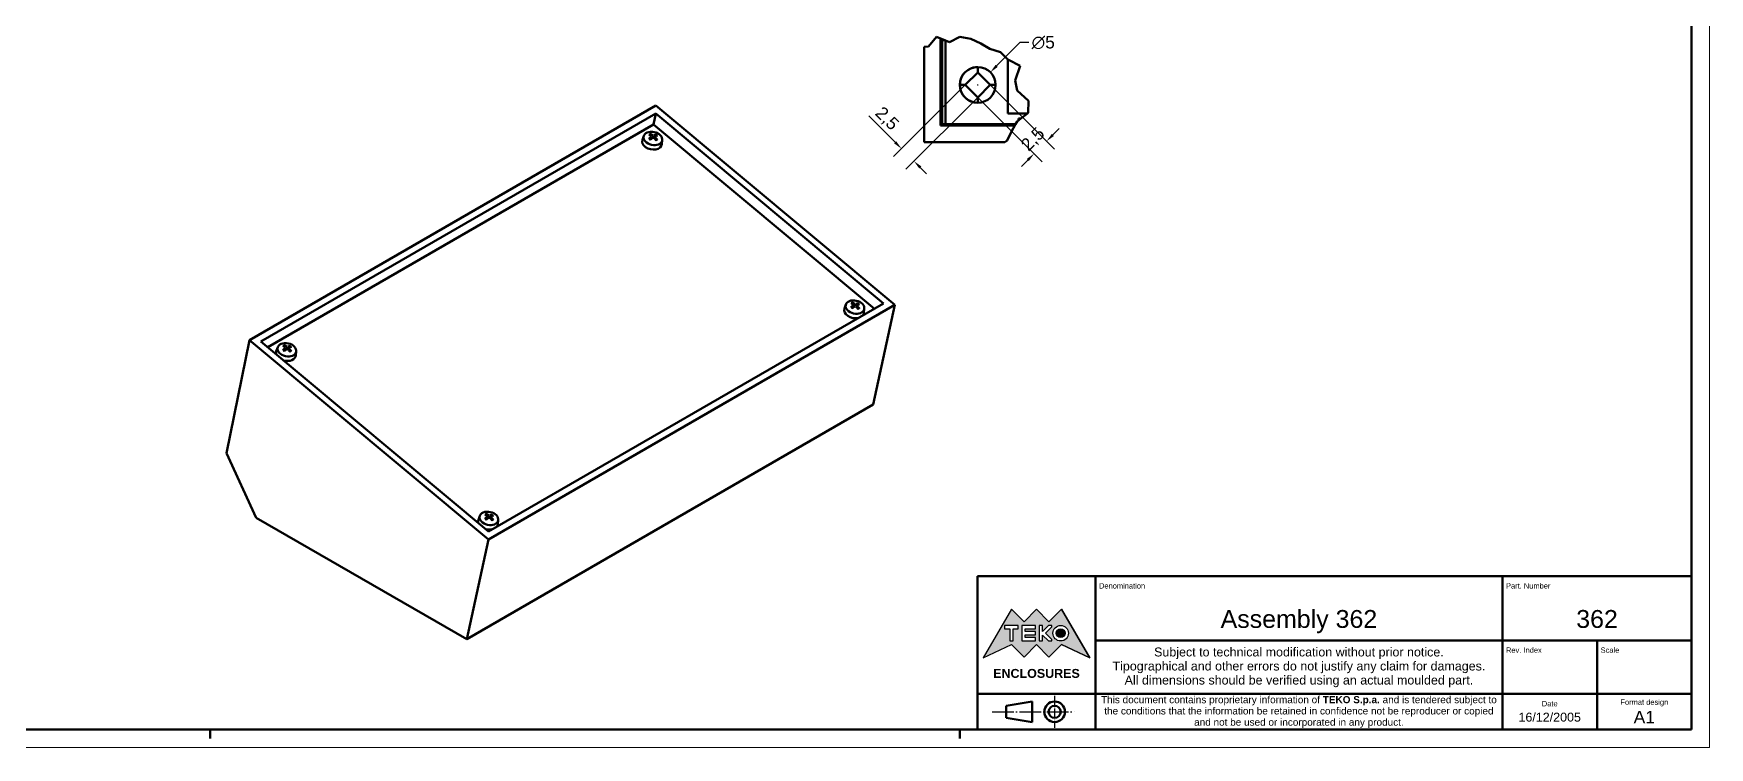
# Model space of a CAD drawing. Extents: x 0 to 841, y 0 to 594.
# Drawn here: x 371.6 to 841, y 0 to 200 of the extents above; entities that cross this region are included whole.
import ezdxf
from ezdxf.enums import TextEntityAlignment as Align

# ---------------------------------------------------------------- set-up
doc = ezdxf.new("R2010")
doc.units = 0
doc.linetypes.add('LONG_DASH_DOTTED', pattern=[0.3001, 0.2362, -0.0295, 0.0049, -0.0295])
doc.layers.get('0').update_dxf_attribs({"lineweight": 25})
for name, color, linetype, lineweight in [('Geometria schizzo(ISO)', 7, 'Continuous', 50), ('Linee di interruzione(ISO)', 179, 'Continuous', 50), ('Linee di simmetria(ISO)', 250, 'LONG_DASH_DOTTED', 25), ('Quote(ISO)', 7, 'Continuous', 25), ('Simboli(ISO)', 7, 'Continuous', 25), ('Spigoli tangenti visibili(ISO)', 251, 'Continuous', 30), ('Spigoli visibili(ISO)', 7, 'Continuous', 50), ('Tratteggio', 3, 'Continuous', 9)]:
    doc.layers.add(name, color=color, linetype=linetype, lineweight=lineweight)
doc.styles.add('DEFAULT-ISO~0', font='ARIAL.TTF')
doc.styles.get("Standard").update_dxf_attribs({"font": 'ARIAL.TTF'})
doc.styles.add('Tabella-ISO', font='ARIAL.TTF')
doc.dimstyles.new('DEFAULT-ISO-Metodo 1b', dxfattribs={"dimtxt": 3.5, "dimasz": 2.5, "dimexe": 3.175, "dimexo": 0, "dimgap": 0.762, "dimtad": 1, "dimtoh": 1, "dimrnd": 1e-08, "dimtxsty": 'DEFAULT-ISO~0', "dimcen": 0.09, "dimdle": 10, "dimclrd": 2, "dimclre": 2, "dimclrt": 6, "dimazin": 2, "dimtfac": 0.714286, "dimtofl": 0, "dimtmove": 0, "dimatfit": 3, "dimfxl": 0, "dimtolj": 1, "dimlwd": 25, "dimlwe": 25, "dimarcsym": 0})

# ---------------------------------------------------------------- blocks, each defined once
blk = doc.blocks.new('Cartigli Cartiglio particolare')
at = {"layer": 'Tratteggio'}
h = blk.add_hatch(color=7, dxfattribs=at)
edge = h.paths.add_edge_path(flags=0)
edge.add_arc((-181.38, 32.01), 2.17, 0, 360)
h.paths.add_polyline_path([(-191.3, 33.23), (-188.43, 33.23), (-188.43, 34.14), (-192.24, 34.14), (-192.24, 29.87), (-188.43, 29.87), (-188.43, 30.79), (-191.3, 30.79), (-191.3, 31.55), (-188.43, 31.55), (-188.43, 32.47), (-191.3, 32.47)], flags=0)
h.paths.add_polyline_path([(-183.85, 33.77), (-183.85, 34.14), (-184.77, 34.14), (-186.47, 32.5), (-186.47, 34.14), (-187.38, 34.14), (-187.38, 29.86), (-186.47, 29.86), (-186.47, 31.5), (-184.77, 29.86), (-183.85, 29.86), (-183.85, 30.23), (-185.63, 32)], flags=0)
h.paths.add_polyline_path([(-195.64, 29.87), (-194.73, 29.87), (-194.73, 33.23), (-193.28, 33.23), (-193.28, 34.14), (-197.09, 34.14), (-197.09, 33.23), (-195.64, 33.23)], flags=0)
h.paths.add_polyline_path([(-184.66, 25.28), (-181.16, 28.83), (-173.2, 25.14), (-181.16, 38.74), (-184.66, 35.17), (-188.15, 38.74), (-191.64, 35.17), (-195.14, 38.74), (-203.1, 25.14), (-195.14, 28.83), (-191.64, 25.28), (-188.15, 28.83)])
h = blk.add_hatch(color=7, dxfattribs=at)
edge = h.paths.add_edge_path()
edge.add_arc((-181.38, 32.01), 1.22, 0, 360)
for p, q in [((-195.14, 38.74), (-203.1, 25.14)), ((-191.64, 35.17), (-195.14, 38.74)), ((-188.15, 38.74), (-191.64, 35.17)), ((-184.66, 35.17), (-188.15, 38.74)), ((-181.16, 38.74), (-184.66, 35.17)), ((-173.2, 25.14), (-181.16, 38.74)), ((-193.28, 34.14), (-197.09, 34.14)), ((-197.09, 34.14), (-197.09, 33.23)), ((-197.09, 33.23), (-195.64, 33.23)), ((-195.64, 33.23), (-195.64, 29.87)), ((-194.73, 29.87), (-194.73, 33.23)), ((-194.73, 33.23), (-193.28, 33.23)), ((-193.28, 33.23), (-193.28, 34.14)), ((-188.43, 34.14), (-192.24, 34.14)), ((-192.24, 34.14), (-192.24, 29.87)), ((-191.3, 33.23), (-188.43, 33.23)), ((-191.3, 32.47), (-191.3, 33.23)), ((-188.43, 33.23), (-188.43, 34.14)), ((-186.47, 34.14), (-187.38, 34.14)), ((-187.38, 34.14), (-187.38, 29.86)), ((-184.77, 34.14), (-186.47, 32.5)), ((-186.47, 32.5), (-186.47, 34.14)), ((-185.63, 32), (-183.85, 33.77)), ((-183.85, 34.14), (-184.77, 34.14)), ((-183.85, 33.77), (-183.85, 34.14)), ((-203.1, 25.14), (-195.14, 28.83)), ((-195.64, 29.87), (-194.73, 29.87)), ((-195.14, 28.83), (-191.64, 25.28)), ((-192.24, 29.87), (-188.43, 29.87)), ((-191.64, 25.28), (-188.15, 28.83)), ((-188.43, 32.47), (-191.3, 32.47)), ((-191.3, 30.79), (-191.3, 31.55)), ((-191.3, 31.55), (-188.43, 31.55)), ((-188.43, 30.79), (-191.3, 30.79)), ((-188.43, 31.55), (-188.43, 32.47)), ((-188.43, 29.87), (-188.43, 30.79)), ((-188.15, 28.83), (-184.66, 25.28)), ((-187.38, 29.86), (-186.47, 29.86)), ((-186.47, 29.86), (-186.47, 31.5)), ((-186.47, 31.5), (-184.77, 29.86)), ((-183.85, 30.23), (-185.63, 32)), ((-184.77, 29.86), (-183.85, 29.86)), ((-184.66, 25.28), (-181.16, 28.83)), ((-183.85, 29.86), (-183.85, 30.23)), ((-181.16, 28.83), (-173.2, 25.14))]:
    blk.add_line(p, q)
at = {"color": 7}
for p, q in [((-195.14, 38.74), (-203.1, 25.14)), ((-191.64, 35.17), (-195.14, 38.74)), ((-188.15, 38.74), (-191.64, 35.17)), ((-188.15, 38.74), (-184.66, 35.17)), ((-184.66, 35.17), (-181.16, 38.74)), ((-181.16, 38.74), (-173.2, 25.14)), ((-193.28, 34.14), (-197.09, 34.14)), ((-197.09, 34.14), (-197.09, 33.23)), ((-197.09, 33.23), (-195.64, 33.23)), ((-195.64, 33.23), (-195.64, 29.87)), ((-194.73, 29.87), (-194.73, 33.23)), ((-194.73, 33.23), (-193.28, 33.23)), ((-193.28, 33.23), (-193.28, 34.14)), ((-188.43, 34.14), (-192.24, 34.14)), ((-192.24, 34.14), (-192.24, 29.87)), ((-191.3, 33.23), (-188.43, 33.23)), ((-191.3, 32.47), (-191.3, 33.23)), ((-188.43, 33.23), (-188.43, 34.14)), ((-186.47, 34.14), (-187.38, 34.14)), ((-187.38, 34.14), (-187.38, 29.86)), ((-184.77, 34.14), (-186.47, 32.5)), ((-186.47, 32.5), (-186.47, 34.14)), ((-185.63, 32), (-183.85, 33.77)), ((-183.85, 34.14), (-184.77, 34.14)), ((-183.85, 33.77), (-183.85, 34.14)), ((-203.1, 25.14), (-195.14, 28.83)), ((-195.64, 29.87), (-194.73, 29.87)), ((-195.14, 28.83), (-191.64, 25.28)), ((-192.24, 29.87), (-188.43, 29.87)), ((-191.64, 25.28), (-188.15, 28.83)), ((-188.43, 32.47), (-191.3, 32.47)), ((-191.3, 31.55), (-188.43, 31.55)), ((-191.3, 30.79), (-191.3, 31.55)), ((-188.43, 30.79), (-191.3, 30.79)), ((-188.43, 31.55), (-188.43, 32.47)), ((-188.43, 29.87), (-188.43, 30.79)), ((-184.66, 25.28), (-188.15, 28.83)), ((-187.38, 29.86), (-186.47, 29.86)), ((-186.47, 29.86), (-186.47, 31.5)), ((-186.47, 31.5), (-184.77, 29.86)), ((-183.85, 30.23), (-185.63, 32)), ((-184.77, 29.86), (-183.85, 29.86)), ((-181.16, 28.83), (-184.66, 25.28)), ((-183.85, 29.86), (-183.85, 30.23)), ((-173.2, 25.14), (-181.16, 28.83))]:
    blk.add_line(p, q, dxfattribs=at)
for centre, radius in [((-181.38, 32.01), 2.17), ((-181.38, 32.01, 10), 1.22)]:
    blk.add_circle(centre, radius)
for radius in [2.17, 1.22]:
    blk.add_circle((-181.38, 32.01), radius, dxfattribs=at)
at = {"layer": 'Geometria schizzo(ISO)'}
for p, q in [((-204.65, 48), (-204.65, 5)), ((-4.65, 48), (-204.65, 48)), ((-171.65, 48), (-171.65, 30)), ((-57.65, 48), (-57.65, 5)), ((-4.65, 48), (-4.65, 5)), ((-171.65, 30), (-171.65, 5)), ((-4.65, 30), (-171.65, 30)), ((-31.15, 5), (-31.15, 30)), ((-204.65, 15), (-4.65, 15)), ((-196.65, 11.69), (-189.33, 12.88)), ((-196.65, 11.69), (-196.65, 8.31)), ((-189.33, 12.88), (-189.33, 7.12)), ((-204.65, 5), (-4.65, 5)), ((-196.65, 8.31), (-189.33, 7.12))]:
    blk.add_line(p, q, dxfattribs=at)
at = {"layer": 'Geometria schizzo(ISO)', "color": 4, "lineweight": 18}
blk.add_line((-0.15, 0), (0.35, 0), dxfattribs=at)
at = {"layer": 'Geometria schizzo(ISO)', "color": 131, "lineweight": 18}
blk.add_line((0.35, 0), (0.35, 0.5), dxfattribs=at)
at = {"layer": 'Geometria schizzo(ISO)'}
for radius in [2.88, 1.69]:
    blk.add_circle((-183.07, 10), radius, dxfattribs=at)
at = {"layer": 'Linee di simmetria(ISO)', "ltscale": 11.806988}
blk.add_line((-183.07, 14.5), (-183.07, 5.5), dxfattribs=at)
at = {"layer": 'Linee di simmetria(ISO)', "ltscale": 25.547039}
blk.add_line((-200.56, 10), (-177.56, 10), dxfattribs=at)
at = {"layer": 'Simboli(ISO)', "color": 1, "char_height": 1.5}
for s, insert, attachment_point in [('\\fArial|b0|i0;\\H1.5000;Denomination', (-170.65, 44.5), 7), ('\\fArial|b0|i0;\\H1.5000;Part. Number', (-56.65, 44.5), 7), ('\\fArial|b0|i0;\\H1.5000;Scale', (-30.15, 26.5), 7), ('\\fArial|b0|i0;\\H1.5000;Date', (-44.4, 11.5), 8), ('\\fArial|b0|i0;\\H1.5000;Format design', (-17.9, 11.5), 8)]:
    blk.add_mtext(s, dxfattribs=dict(at, insert=insert, attachment_point=attachment_point))
at = {"layer": 'Simboli(ISO)', "color": 7, "attachment_point": 2, "line_spacing_factor": 0.944221, "style": 'Tabella-ISO'}
for s, insert, char_height, width in [('Subject to technical modification without prior notice.\\PTipographical and other errors do not justify any claim for damages. \\PAll dimensions should be verified using an actual moulded part.', (-114.65, 28), 2.5, 110.6616), ('\\fArial|b0|i0;\\H2.0000;This document contains proprietary information of \\fArial|b1|i0;\\H2.0000;TEKO S.p.a.\\fArial|b0|i0;\\H2.0000; and is tendered subject to the conditions that the information be retained in confidence not be reproducer or copied and not be used or incorporated in any product.', (-114.65, 14.4), 2, 113.1843)]:
    blk.add_mtext(s, dxfattribs=dict(at, insert=insert, char_height=char_height, width=width))
at = {"layer": 'Simboli(ISO)', "color": 1, "insert": (-56.65, 26.5), "char_height": 1.5, "attachment_point": 7, "style": 'Tabella-ISO'}
blk.add_mtext('\\fArial|b0|i0;\\H1.5000;Rev. Index', dxfattribs=at)
at = {"layer": 'Simboli(ISO)', "color": 7, "insert": (-188.15, 22), "char_height": 2.5, "width": 25.7551, "attachment_point": 2, "style": 'Tabella-ISO'}
blk.add_mtext('\\fArial|b1|i0;\\H2.5000;ENCLOSURES', dxfattribs=at)
at = {"layer": 'Simboli(ISO)', "color": 7, "style": 'Tabella-ISO'}
for tag, height, p in [('DESCRIZIONE', 5, (-114.65, 36)), ('NUMERO_PARTE', 5, (-31.15, 36)), ('NUMERO_REVISIONE', 5, (-44.4, 20.5)), ('SCALA_GENERALE_VISTE', 5, (-17.9, 20.5)), ('DATA_CREAZIONE', 2.5, (-44.4, 8.5)), ('Dimensioni_foglio', 3.5, (-17.9, 8.5))]:
    blk.add_attdef(tag, text='', height=height, dxfattribs=at).set_placement(p, align=Align.MIDDLE_CENTER)
blk = doc.blocks.new('Bordi A1')
at = {"layer": 'Geometria schizzo(ISO)', "color": 4, "lineweight": 18}
for p, q in [((841, 594), (841, 0)), ((841, 0), (0, 0))]:
    blk.add_line(p, q, dxfattribs=at)
at = {"layer": 'Geometria schizzo(ISO)'}
for p, q in [((836, 589), (836, 5)), ((836, 5), (5, 5)), ((421, 2.5), (421, 5)), ((631, 2.5), (631, 5))]:
    blk.add_line(p, q, dxfattribs=at)
blk = doc.blocks.new('*D87')
at = {"layer": 'Defpoints', "color": 0, "linetype": 'Continuous'}
for p in [(639.53, 185.6), (636.03, 182.1), (655.31, 169.82)]:
    blk.add_point(p, dxfattribs=at)
at = {"layer": 'Quote(ISO)', "color": 2, "linetype": 'Continuous', "lineweight": 25}
for p, q in [((639.53, 185.6), (657.56, 167.57)), ((636.03, 182.1), (654.06, 164.07)), ((657.08, 171.58), (658.85, 173.35)), ((650.05, 164.55), (648.28, 162.78))]:
    blk.add_line(p, q, dxfattribs=at)
at = {"layer": 'Quote(ISO)', "color": 2, "linetype": 'Continuous'}
for points in [[(656.79, 171.88), (657.38, 171.29), (655.31, 169.82)], [(649.75, 164.84), (650.34, 164.25), (651.81, 166.32)]]:
    blk.add_solid(points, dxfattribs=at)
at = {"layer": 'Quote(ISO)', "color": 6, "linetype": 'Continuous', "lineweight": 25, "insert": (647.77, 169.3), "char_height": 3.5, "attachment_point": 1, "rotation": 45.0017, "style": 'DEFAULT-ISO~0'}
blk.add_mtext('\\A1;2,5', dxfattribs=at)
blk = doc.blocks.new('*D88')
at = {"layer": 'Defpoints', "color": 0, "linetype": 'Continuous'}
for p in [(639.57, 189.14), (632.5, 182.07)]:
    blk.add_point(p, dxfattribs=at)
at = {"layer": 'Quote(ISO)', "color": 2, "linetype": 'Continuous', "lineweight": 25}
for p, q in [((647.86, 197.43), (641.34, 190.9)), ((650.36, 197.43), (647.86, 197.43)), ((635.94, 185.6), (636.12, 185.6)), ((636.03, 185.51), (636.03, 185.69))]:
    blk.add_line(p, q, dxfattribs=at)
at = {"layer": 'Quote(ISO)', "color": 2, "linetype": 'Continuous'}
blk.add_solid([(641.04, 191.2), (641.63, 190.61), (639.57, 189.14)], dxfattribs=at)
at = {"layer": 'Quote(ISO)', "color": 6, "linetype": 'Continuous', "lineweight": 25, "insert": (651.13, 199.31), "char_height": 3.5, "attachment_point": 1, "style": 'DEFAULT-ISO~0'}
blk.add_mtext('\\A1;∅5', dxfattribs=at)
blk = doc.blocks.new('*D89')
at = {"layer": 'Defpoints', "color": 0, "linetype": 'Continuous'}
for p in [(632.53, 185.6), (636.03, 182.1), (614.68, 167.74)]:
    blk.add_point(p, dxfattribs=at)
at = {"layer": 'Quote(ISO)', "color": 2, "linetype": 'Continuous', "lineweight": 25}
for p, q in [((632.53, 185.6), (612.43, 165.5)), ((636.03, 182.1), (615.93, 162)), ((612.91, 169.51), (605.5, 176.92)), ((619.95, 162.48), (621.71, 160.71))]:
    blk.add_line(p, q, dxfattribs=at)
at = {"layer": 'Quote(ISO)', "color": 2, "linetype": 'Continuous'}
for points in [[(613.2, 169.81), (612.62, 169.22), (614.68, 167.74)], [(620.24, 162.77), (619.65, 162.18), (618.18, 164.24)]]:
    blk.add_solid(points, dxfattribs=at)
at = {"layer": 'Quote(ISO)', "color": 6, "linetype": 'Continuous', "lineweight": 25, "insert": (609.55, 179.9), "char_height": 3.5, "attachment_point": 1, "rotation": 315, "style": 'DEFAULT-ISO~0'}
blk.add_mtext('\\A1;2,5', dxfattribs=at)

msp = doc.modelspace()

# ---------------------------------------------------------------- linework, layer by layer
at = {"layer": 'Linee di interruzione(ISO)'}
for p, q in [((622.263, 196.363), (624.517, 199.079)), ((624.517, 199.079), (625.635, 198.604)), ((625.635, 198.604), (625.758, 198.551)), ((625.758, 198.551), (626.034, 198.434)), ((626.034, 198.434), (626.038, 198.432)), ((626.817, 198.101), (626.038, 198.432)), ((626.817, 198.101), (626.98, 198.031)), ((626.98, 198.031), (628.152, 197.533)), ((628.152, 197.533), (631.038, 199.056)), ((631.038, 199.056), (634.091, 198.477)), ((634.091, 198.477), (636.884, 197.225)), ((636.884, 197.225), (639.423, 195.687)), ((621.035, 196.226), (622.263, 196.363)), ((639.423, 195.687), (642.437, 194.748)), ((642.437, 194.748), (644.48, 192.743)), ((644.48, 192.743), (644.645, 192.581)), ((644.645, 192.581), (647.918, 190.91)), ((647.918, 190.91), (646.496, 186.79)), ((646.496, 186.79), (647.103, 183.997)), ((647.103, 183.997), (650.238, 181.164)), ((650.238, 181.164), (650.177, 177.789)), ((646.409, 174.201), (645.592, 172.761)), ((646.636, 174.601), (646.409, 174.201)), ((647.053, 175.335), (646.636, 174.601)), ((647.428, 175.63), (647.053, 175.335)), ((647.434, 175.635), (647.428, 175.63)), ((647.434, 175.635), (648.155, 176.201)), ((649.933, 177.598), (648.155, 176.201)), ((649.934, 177.599), (649.933, 177.598)), ((650.177, 177.789), (649.934, 177.599)), ((644.299, 170.036), (643.61, 169.601)), ((645.592, 172.761), (644.299, 170.036))]:
    msp.add_line(p, q, dxfattribs=at)
at = {"layer": 'Spigoli tangenti visibili(ISO)'}
for p, q in [((544.657, 171.057), (544.592, 170.527)), ((545.017, 171.448), (544.793, 170.675)), ((545.301, 171.425), (545.228, 170.832)), ((545.652, 170.944), (545.537, 170.548)), ((601.251, 123.818), (601.186, 123.288)), ((601.611, 124.209), (601.388, 123.437)), ((601.895, 124.186), (601.822, 123.593)), ((602.246, 123.705), (602.131, 123.309)), ((442.126, 111.861), (442.061, 111.331)), ((442.486, 112.252), (442.263, 111.479)), ((442.77, 112.229), (442.697, 111.636)), ((443.121, 111.748), (443.006, 111.352)), ((498.721, 64.622), (498.656, 64.092)), ((499.081, 65.013), (498.857, 64.241)), ((499.365, 64.99), (499.291, 64.397)), ((499.716, 64.509), (499.601, 64.113))]:
    msp.add_line(p, q, dxfattribs=at)
for centre, major_axis, start_param, end_param in [((545.131, 170.983), (1.45, -0.315), 3.9200395, 4.206864), ((545.131, 170.983), (-1.45, 0.315), 5.4908358, 5.7776604), ((545.123, 170.946), (1.331, -0.289), 2.3360623, 2.5925493), ((545.123, 170.946), (1.331, -0.289), 0.8102508, 1.0778357), ((545.131, 170.983), (1.45, -0.315), 5.4908358, 5.7776604), ((545.131, 170.983), (-1.45, 0.315), 3.9200395, 4.206864), ((545.123, 170.946), (-1.331, 0.289), 2.6484113, 2.6627038), ((601.725, 123.745), (1.45, -0.315), 3.9200395, 4.206864), ((601.725, 123.745), (-1.45, 0.315), 5.4908358, 5.7776604), ((601.717, 123.708), (1.331, -0.289), 2.3360623, 2.5925493), ((601.717, 123.708), (1.331, -0.289), 0.8102508, 1.0778357), ((601.725, 123.745), (1.45, -0.315), 5.4908358, 5.7776604), ((601.725, 123.745), (-1.45, 0.315), 3.9200395, 4.206864), ((601.717, 123.708), (-1.331, 0.289), 2.6484113, 2.6627038), ((442.6, 111.787), (-1.45, 0.315), 5.4908358, 5.7776604), ((442.6, 111.787), (1.45, -0.315), 3.9200395, 4.206864), ((442.592, 111.75), (1.331, -0.289), 2.3360623, 2.5925493), ((442.592, 111.75), (1.331, -0.289), 0.8102508, 1.0778357), ((442.6, 111.787), (1.45, -0.315), 5.4908358, 5.7776604), ((442.6, 111.787), (-1.45, 0.315), 3.9200395, 4.206864), ((442.592, 111.75), (-1.331, 0.289), 2.6484113, 2.6627038), ((499.195, 64.549), (1.45, -0.315), 3.9200395, 4.206864), ((499.195, 64.549), (-1.45, 0.315), 5.4908358, 5.7776604), ((499.187, 64.512), (1.331, -0.289), 2.3360623, 2.5925493), ((499.187, 64.512), (1.331, -0.289), 0.8102508, 1.0778357), ((499.195, 64.549), (1.45, -0.315), 5.4908358, 5.7776604), ((499.195, 64.549), (-1.45, 0.315), 3.9200395, 4.206864), ((499.187, 64.512), (-1.331, 0.289), 2.6484113, 2.6627038)]:
    msp.add_ellipse(centre, major_axis=major_axis, ratio=0.6891139, start_param=start_param, end_param=end_param, dxfattribs=at)
at = {"layer": 'Spigoli visibili(ISO)'}
for p, q in [((625.635, 174.201), (625.635, 198.604)), ((625.758, 174.201), (625.758, 198.551)), ((626.034, 198.434), (626.034, 174.601)), ((626.048, 198.101), (626.817, 198.101)), ((626.98, 198.031), (626.98, 174.601)), ((621.035, 196.226), (621.035, 169.601)), ((644.506, 177.589), (644.48, 192.743)), ((632.534, 185.601), (636.034, 189.101)), ((636.034, 190.601), (636.028, 190.601)), ((639.528, 185.601), (636.031, 189.098)), ((632.534, 185.601), (631.12, 185.601)), ((636.034, 182.101), (632.534, 185.601)), ((636.031, 182.104), (639.528, 185.601)), ((639.534, 185.601), (639.528, 185.601)), ((639.534, 185.601), (640.948, 185.601)), ((545.892, 179.862), (432.048, 114.134)), ((612.839, 123.982), (545.892, 179.862)), ((636.034, 180.601), (636.028, 180.601)), ((435.262, 113.748), (545.853, 177.598)), ((545.234, 174.52), (437.189, 112.14)), ((545.853, 177.598), (545.227, 174.516)), ((607.079, 122.898), (545.234, 174.52)), ((545.853, 177.598), (609.625, 124.368)), ((646.409, 174.201), (625.635, 174.201)), ((646.636, 174.601), (626.034, 174.601)), ((649.934, 177.599), (644.506, 177.589)), ((645.115, 177.589), (644.506, 177.589)), ((649.933, 177.598), (645.115, 177.589)), ((647.434, 176.201), (647.428, 176.201)), ((647.428, 175.63), (647.428, 176.201)), ((647.434, 176.201), (648.155, 176.201)), ((542.493, 171.312), (542.104, 170.192)), ((544.403, 171.464), (544.36, 171.814)), ((544.719, 171.174), (544.66, 170.549)), ((545.61, 171.104), (545.44, 170.615)), ((545.912, 171.628), (545.706, 171.183)), ((546.213, 170.268), (546.187, 170.247)), ((547.667, 170.188), (547.557, 169.008)), ((621.035, 169.601), (643.61, 169.601)), ((612.839, 123.982), (498.995, 58.254)), ((609.625, 124.368), (499.034, 60.518)), ((599.087, 124.074), (598.698, 122.954)), ((600.997, 124.225), (600.955, 124.575)), ((601.313, 123.936), (601.255, 123.31)), ((602.205, 123.865), (602.035, 123.376)), ((602.506, 124.389), (602.301, 123.944)), ((602.807, 123.029), (602.782, 123.008)), ((604.262, 122.95), (604.151, 121.769)), ((606.772, 96.05), (612.839, 123.982)), ((425.611, 82.448), (432.048, 114.134)), ((432.048, 114.134), (498.995, 58.254)), ((499.034, 60.518), (435.262, 113.748)), ((439.962, 112.116), (439.573, 110.996)), ((441.873, 112.268), (441.83, 112.618)), ((442.188, 111.978), (442.13, 111.353)), ((443.08, 111.908), (442.91, 111.419)), ((443.381, 112.432), (443.176, 111.987)), ((443.682, 111.072), (443.657, 111.051)), ((445.137, 110.992), (445.026, 109.812)), ((606.772, 96.05), (492.928, 30.322)), ((433.955, 64.37), (425.611, 82.448)), ((492.928, 30.322), (433.955, 64.37)), ((496.557, 64.878), (496.167, 63.758)), ((498.467, 65.029), (498.424, 65.379)), ((498.783, 64.74), (498.724, 64.114)), ((499.674, 64.669), (499.504, 64.18)), ((499.976, 65.193), (499.77, 64.748)), ((500.277, 63.833), (500.251, 63.812)), ((501.731, 63.754), (501.621, 62.573)), ((498.995, 58.254), (492.928, 30.322))]:
    msp.add_line(p, q, dxfattribs=at)
at = {"layer": 'Spigoli visibili(ISO)', "flags": 128}
for points in [[(543.933, 170.521), (543.936, 170.524)], [(544.306, 170.287), (544.144, 170.407)], [(544.286, 171.923), (544.291, 171.921)], [(544.664, 171.28), (544.672, 171.274)], [(545.017, 170.788), (545.027, 170.794)], [(545.305, 171.458), (545.296, 171.454)], [(545.658, 170.966), (545.65, 170.974)], [(545.912, 171.628), (545.914, 171.633)], [(546.2, 170.257), (546.075, 170.17)], [(546.213, 170.268), (546.216, 170.27)], [(600.527, 123.282), (600.531, 123.285)], [(600.901, 123.049), (600.739, 123.168)], [(600.881, 124.684), (600.885, 124.682)], [(601.258, 124.041), (601.267, 124.035)], [(601.612, 123.55), (601.621, 123.555)], [(601.899, 124.219), (601.89, 124.215)], [(602.253, 123.727), (602.245, 123.736)], [(602.506, 124.389), (602.509, 124.394)], [(602.794, 123.018), (602.67, 122.931)], [(602.807, 123.029), (602.81, 123.031)], [(441.756, 112.727), (441.76, 112.725)], [(441.402, 111.325), (441.406, 111.328)], [(441.776, 111.091), (441.614, 111.211)], [(442.133, 112.084), (442.142, 112.078)], [(442.487, 111.592), (442.496, 111.598)], [(442.774, 112.262), (442.765, 112.258)], [(443.128, 111.77), (443.12, 111.778)], [(443.381, 112.432), (443.384, 112.437)], [(443.67, 111.061), (443.545, 110.974)], [(443.682, 111.072), (443.685, 111.074)], [(497.996, 64.086), (498, 64.089)], [(498.37, 63.853), (498.208, 63.972)], [(498.35, 65.488), (498.355, 65.486)], [(498.728, 64.845), (498.736, 64.839)], [(499.081, 64.354), (499.09, 64.359)], [(499.369, 65.023), (499.36, 65.019)], [(499.722, 64.531), (499.714, 64.54)], [(499.976, 65.193), (499.978, 65.198)], [(500.264, 63.822), (500.139, 63.735)], [(500.277, 63.833), (500.28, 63.835)]]:
    msp.add_lwpolyline(points, dxfattribs=at)
at = {"layer": 'Spigoli visibili(ISO)'}
msp.add_circle((636.034, 185.601), 5, dxfattribs=at)
for centre, major_axis, ratio, start_param, end_param in [((626.048, 199.201), (0, -1.1), 0.012327, 5.4861184, 6.2831853), ((636.028, 185.601), (0, 5), 0.9999422, 0, 3.1415927), ((636.034, 190.515), (0, -1.414), 0.0000463, 6.2831784, 7.8539782), ((636.034, 180.687), (0, -1.414), 0.0000463, 1.5707896, 3.1415329), ((544.796, 169.443), (2.736, -0.594), 0.6891139, 3.0582984, 6.3664796), ((544.518, 167.514), (-2.928, -4.049), 0.4930543, 4.0739306, 4.2801077), ((544.521, 167.683), (2.707, -4.2), 0.512604, 2.2014813, 2.4076584), ((544.28, 167.713), (3.445, 3.619), 0.3794722, 0.9913729, 1.19755), ((544.277, 167.542), (-2.259, 4.457), 0.637684, 5.4029341, 5.6091112), ((544.52, 167.684), (2.755, -4.169), 0.5175635, 1.806445, 2.0126221), ((544.517, 167.513), (-2.968, -4.02), 0.4995927, 3.6895801, 3.8957572), ((544.276, 167.543), (-2.205, 4.484), 0.6327244, 5.0214204, 5.2275975), ((544.279, 167.712), (3.411, 3.652), 0.3729338, 0.5985905, 0.8047676), ((601.391, 122.204), (-2.736, 0.594), 0.6891139, 6.1998911, 8.4559683), ((601.113, 120.275), (-2.928, -4.049), 0.4930543, 4.0739306, 4.2801077), ((601.116, 120.444), (2.707, -4.2), 0.512604, 2.2014813, 2.4076584), ((600.874, 120.474), (3.445, 3.619), 0.3794722, 0.9913729, 1.19755), ((600.871, 120.303), (-2.259, 4.457), 0.637684, 5.4029341, 5.6091112), ((601.114, 120.445), (2.755, -4.169), 0.5175635, 1.806445, 2.0126221), ((601.111, 120.274), (-2.968, -4.02), 0.4995927, 3.6895801, 3.8957572), ((600.87, 120.304), (-2.205, 4.484), 0.6327244, 5.0214204, 5.2275975), ((600.873, 120.473), (3.411, 3.652), 0.3729338, 0.5985905, 0.8047676), ((601.391, 122.204), (2.736, -0.594), 0.6891139, 5.9541205, 6.3664796), ((441.747, 108.346), (-2.259, 4.457), 0.637684, 5.4029341, 5.6091112), ((442.266, 110.247), (-2.736, 0.594), 0.6891139, 6.1998911, 6.629388), ((441.988, 108.318), (-2.928, -4.049), 0.4930543, 4.0739306, 4.2801077), ((441.991, 108.487), (2.707, -4.2), 0.512604, 2.2014813, 2.4076584), ((442.266, 110.247), (2.736, -0.594), 0.6891139, 4.6391082, 6.3664796), ((441.75, 108.517), (3.445, 3.619), 0.3794722, 0.9913729, 1.19755), ((441.99, 108.488), (2.755, -4.169), 0.5175635, 1.806445, 2.0126221), ((441.987, 108.317), (-2.968, -4.02), 0.4995927, 3.6895801, 3.8957572), ((441.745, 108.347), (-2.205, 4.484), 0.6327244, 5.0214204, 5.2275975), ((441.748, 108.516), (3.411, 3.652), 0.3729338, 0.5985905, 0.8047676), ((498.86, 63.008), (-2.736, 0.594), 0.6891139, 6.1998911, 6.629388), ((498.582, 61.079), (-2.928, -4.049), 0.4930543, 4.0739306, 4.2801077), ((498.585, 61.248), (2.707, -4.2), 0.512604, 2.2014813, 2.4076584), ((498.86, 63.008), (-2.736, 0.594), 0.6891139, 1.4975155, 2.172783), ((498.344, 61.278), (3.445, 3.619), 0.3794722, 0.9913729, 1.19755), ((498.341, 61.107), (-2.259, 4.457), 0.637684, 5.4029341, 5.6091112), ((498.584, 61.249), (2.755, -4.169), 0.5175635, 1.806445, 2.0126221), ((498.581, 61.078), (-2.968, -4.02), 0.4995927, 3.6895801, 3.8957572), ((498.34, 61.108), (-2.205, 4.484), 0.6327244, 5.0214204, 5.2275975), ((498.343, 61.277), (3.411, 3.652), 0.3729338, 0.5985905, 0.8047676), ((498.86, 63.008), (2.736, -0.594), 0.6891139, 5.9541205, 6.3664796)]:
    msp.add_ellipse(centre, major_axis=major_axis, ratio=ratio, start_param=start_param, end_param=end_param, dxfattribs=at)
for centre in [(545.048, 170.601), (601.642, 123.363), (442.517, 111.405), (499.112, 64.167)]:
    msp.add_ellipse(centre, major_axis=(-2.596, 0.564), ratio=0.6891139, dxfattribs=at)

# ---------------------------------------------------------------- block references
msp.add_blockref('Bordi A1', (0, 0))
msp.add_blockref('Cartigli Cartiglio particolare', (840.65, 0)).add_auto_attribs({'Dimensioni_foglio': 'A1', 'DATA_CREAZIONE': '16/12/2005', 'NUMERO_PARTE': '362', 'DESCRIZIONE': 'Assembly 362'})

# ---------------------------------------------------------------- dimensions: what is measured, and where the dimension line sits
at = {"layer": 'Quote(ISO)', "color": 2, "linetype": 'Continuous', "lineweight": 25}
dim = msp.add_diameter_dim_2p(p1=(632.498, 182.065), p2=(639.569, 189.136), dimstyle='DEFAULT-ISO-Metodo 1b', override={"dimtad": 0, "dimtih": 1, "dimdec": 2, "dimlfac": 0.5, "dimtp": 0, "dimtm": 0, "dimtdec": 2}, dxfattribs=at)
dim.commit()
dim.dimension.update_dxf_attribs({"geometry": '*D88', "text_midpoint": (654.189, 197.43), "dimtype": 163})
for base, p1, p2, angle, picture, middle in [((614.678, 167.744), (636.034, 182.101), (632.534, 185.601), 315, '*D89', (608.32, 174.102)), ((655.315, 169.815), (636.028, 182.101), (639.528, 185.601), 225.00166, '*D87', (653.565, 168.065))]:
    dim = msp.add_linear_dim(base=base, p1=p1, p2=p2, angle=angle, dimstyle='DEFAULT-ISO-Metodo 1b', override={"dimtoh": 0, "dimdec": 1, "dimlfac": 0.5, "dimtp": 0, "dimtm": 0, "dimtdec": 2}, dxfattribs=at)
    dim.commit()
    dim.dimension.update_dxf_attribs({"geometry": picture, "text_midpoint": middle, "dimtype": 160})

doc.saveas('drawing.dxf')
